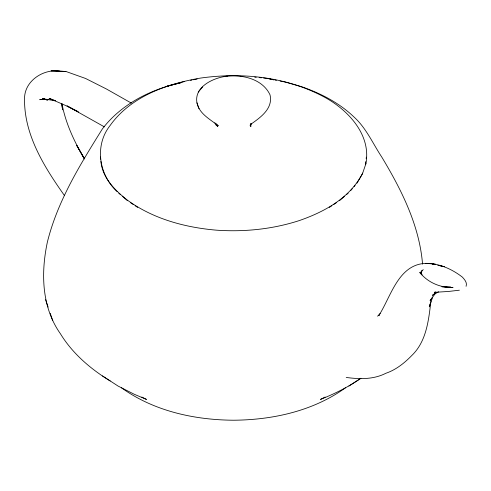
<?xml version="1.0" encoding="UTF-8"?>
<svg xmlns="http://www.w3.org/2000/svg" width="491" height="491" viewBox="0 0 491 491"><rect width="100%" height="100%" fill="white"/><g stroke="black" fill="none" stroke-linecap="round" stroke-linejoin="round"><path stroke-width="0.74" d="M250.95 123.683L250.791 126.629L250.637 125.358M365.666 163.129L365.832 161.631M366.169 158.648L366.335 157.151M365.752 164.166C371.656 135.78 349.033 111.021 326.11 98.065C288.162 77.001 242.941 72.054 200.408 78.1C166.621 83.851 130.545 96.617 109.984 125.69C94.297 145.563 98.936 175.029 117.171 191.619M430.938 300.971C428.661 320.144 426.513 341.411 411.759 355.545C404.394 363.088 395.985 369.833 385.889 373.264C373.479 379.592 359.651 379.279 346.216 377.444M466.082 286.327C467.444 282.706 464.646 279.625 462.405 277.145C451.984 269.056 439.242 263.366 425.881 263.342C398.121 264.33 390.928 296.963 378.733 315.688L379.666 314.602M421.045 272.849L421.922 270.676L420.934 272.149L422.082 274.923L419.75 272.437C427.698 282.442 440.341 287.892 453.046 287.523L441.931 286.744L450.634 286.94M430.061 303.935L429.287 306.887L432.7 297.024L430.085 300.615L435.272 293.587M365.985 163.442L362.462 173.783L356.982 183.168M250.545 124.205L250.109 125.469L251.349 123.701M251.189 123.56L250.257 124.646C260.04 117.809 273.34 108.738 270.019 94.824C262.673 79.186 243.211 74.589 227.351 76.13C214.07 77.498 193.92 86.416 196.946 102.803C199.266 113.98 210.24 119.282 218.299 125.831L214.806 122.824L217.691 126.629L216.255 124.168M420.934 272.149L423.224 269.608M362.696 173.078C350.212 197.842 324.256 211.989 298.994 220.674C272.474 229.236 244.334 232.083 216.58 230.181C184.997 227.505 153.039 218.882 127.163 199.966C114.888 190.312 102.447 177.767 100.894 161.447M350.752 190.49L352.188 188.802M354.109 186.549L355.067 185.42M202.568 87.03L198.241 92.038M377.567 316.198L380.2 313.491M339.453 200.715L344.676 196.197M346.413 194.694L348.156 193.184M435.063 293.25L432.381 295.33L438.635 291.82M329.301 207.398L331.842 205.729M333.745 204.477L336.28 202.808M345.523 387.78C313.233 411.047 272.75 419.934 233.483 420.222C194.215 419.934 153.732 411.047 121.443 387.78M360.91 378.248C348.401 387.012 334.647 393.794 320.476 399.416L325.171 397.041M348.917 386.049L360.75 378.346M48.916 99.342L46.774 100.158L48.922 99.464M435.677 291.924L434.326 292.341L448.479 291.458L459.373 290.199M177.65 83.544C148.767 90.246 120.645 105.013 102.392 128.894C80.217 164.534 57.6 200.837 47.388 242.02C40.821 272.867 41.526 307.035 60.393 333.72C72.465 353.483 90.577 368.987 110.223 380.973M179.08 83.175L181.228 82.623M173.74 84.507L165.479 86.661L184.653 81.481M175.226 84.133L177.447 83.574M178.927 83.2L181.148 82.635M190.526 80.34L191.993 80.051M193.46 79.763L197.13 79.051M42.748 99.428L39.722 99.667L47.271 99.434M224.252 76.344L227.284 76.179M59.804 71.158C43.564 68.605 24.728 80.751 24.55 98.139C23.807 134.46 44.184 166.842 64.395 195.461M65.874 71.459L51.187 70.778L65.874 71.459L85.563 78.468L106.357 88.957L131.367 103.104M44.632 98.722L42.453 98.623L55.262 100.802M240.222 76.277L241.75 76.369M435.456 264.164L425.881 263.342M254.712 77.148L256.198 77.302M259.174 77.596L261.402 77.817M263.636 78.038L266.607 78.339M269.786 79.039L273.462 79.751M274.929 80.039L276.396 80.321M280.073 81.04L285.21 82.04L301.456 86.649C320.641 93.278 339.152 102.815 353.925 116.938C366.225 128.01 372.822 143.55 381.808 157.12C401.528 189.919 419.437 225.449 422.555 264.183M267.35 78.413L270.958 79.217M272.401 79.542L273.843 79.867M432.663 264.023L434.075 264.342M432.681 264.035L434.136 264.373M437.776 265.214L444.324 266.73L438.328 265.293M55.33 100.667L49.112 98.335L65.954 105.651L78.578 112.003M141.795 397.041L146.49 399.416L134.362 394.322L118.049 386.049L102.478 375.916M73.116 109.051L67.064 105.909L104.387 126.874M74.46 109.751L77.823 111.5M130.686 202.808L133.221 204.477M135.123 205.729L137.664 207.398M118.81 193.184L120.553 194.694M122.29 196.197L127.513 200.715M84.685 158.98L76.706 145.434M84.108 158.464C74.258 141.439 65.61 123.333 62.013 103.865M76.78 145.471L84.2 158.513M196.946 102.803L199.039 108.806M45.54 299.639L48.112 307.09M50.211 313.307L52.715 320.574M61.688 103.337L62.596 109.867L61.78 103.963M100.409 156.979L100.649 159.213M216.108 124.162L216.175 125.438"/></g></svg>
